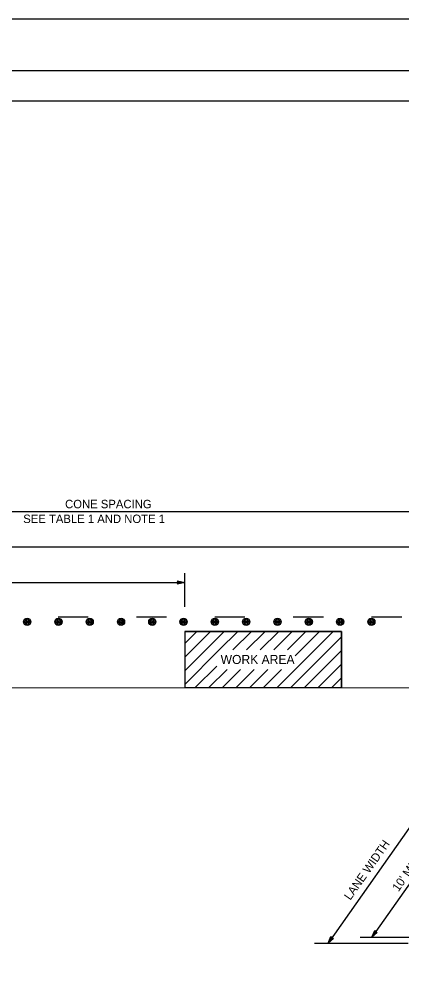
# Model space of a CAD drawing. Extents: x -893 to 867, y -474 to 712.
# Drawn here: x -76 to 241, y -78 to 712 of the extents above; entities that cross this region are included whole.
import ezdxf

# ---------------------------------------------------------------- set-up
doc = ezdxf.new("R2010")
doc.units = 0
for name, color, linetype in [('10 Sheet Format', 7, 'Continuous'), ('56 Stage 3 Anno', 7, 'Continuous'), ('57 Undefined', 7, 'Continuous'), ('60 Nongeo Data', 7, 'Continuous')]:
    doc.layers.add(name, color=color, linetype=linetype)

msp = doc.modelspace()

# ---------------------------------------------------------------- linework, layer by layer
at = {"layer": '10 Sheet Format'}
for p, q in [((836.54, 668.97), (-863.46, 668.97)), ((-813.45, 643.97), (811.54, 643.97))]:
    msp.add_line(p, q, dxfattribs=at)
for points in [[(-893.46, -474.03), (866.54, -474.03), (866.54, 711.97), (-893.46, 711.97)], [(-863.46, -431.03), (836.54, -431.03), (836.54, 668.97), (-863.46, 668.97)]]:
    msp.add_lwpolyline(points, close=True, dxfattribs=at)
at = {"layer": '56 Stage 3 Anno'}
for p, q in [((-285.14, 302.98), (306.58, 302.98)), ((56.09, 244.07), (55.29, 245.41)), ((55.29, 245.41), (55.29, 245.41)), ((55.29, 245.41), (61.29, 244.07)), ((55.51, 245.06), (59.91, 244.07)), ((61.29, 223.87), (61.29, 252.03)), ((-285.14, 244.07), (61.29, 244.07)), ((61.29, 244.07), (55.29, 242.74)), ((55.29, 242.74), (56.09, 244.07)), ((55.29, 242.74), (55.29, 242.74)), ((59.9, 244.07), (55.52, 243.1)), ((58.53, 244.07), (55.7, 243.45)), ((55.74, 244.7), (58.53, 244.07)), ((55.92, 244.35), (57.14, 244.07)), ((57.14, 244.07), (55.94, 243.81)), ((61.29, 244.07), (61.29, 244.07))]:
    msp.add_line(p, q, dxfattribs=at)
at = {"layer": '60 Nongeo Data'}
for p, q in [((-778.05, 274.05), (794.81, 273.67)), ((61.29, 203.55), (61.29, 157.05)), ((61.29, 203.55), (191.29, 203.55)), ((191.29, 203.55), (191.29, 157.05)), ((-778.05, 157.05), (794.81, 156.67)), ((266.23, 67.21), (180.21, -55.39)), ((295.28, 61.79), (216.54, -50.43)), ((206.75, -50.43), (262.46, -50.43)), ((168.9, -55.39), (246.57, -55.39))]:
    msp.add_line(p, q, dxfattribs=at)
for points in [[(-43.71, 215.55), (-18.71, 215.55)], [(21.29, 215.55), (46.29, 215.55)], [(86.29, 215.55), (111.29, 215.55)], [(151.29, 215.55), (176.29, 215.55)], [(216.29, 215.55), (241.29, 215.55)], [(61.29, 170.86), (93.98, 203.55)], [(61.29, 182.17), (82.67, 203.55)], [(61.29, 193.48), (71.36, 203.55)], [(89.89, 188.14), (105.3, 203.55)], [(101.2, 188.14), (116.61, 203.55)], [(112.51, 188.14), (127.93, 203.55)], [(123.83, 188.14), (139.24, 203.55)], [(135.14, 188.14), (150.55, 203.55)], [(146.46, 188.14), (161.87, 203.55)], [(149.31, 157.05), (191.29, 199.03)], [(152.92, 183.29), (173.18, 203.55)], [(157, 176.06), (184.49, 203.55)], [(61.29, 159.54), (89.89, 188.14)], [(160.62, 157.05), (191.29, 187.72)], [(70.11, 157.05), (87.88, 174.82)], [(137.99, 157.05), (157, 176.06)], [(171.93, 157.05), (191.29, 176.4)], [(81.43, 157.05), (96.4, 172.02)], [(92.74, 157.05), (107.71, 172.02)], [(104.05, 157.05), (119.03, 172.02)], [(115.37, 157.05), (130.34, 172.02)], [(126.68, 157.05), (141.65, 172.02)], [(183.25, 157.05), (191.29, 165.09)]]:
    msp.add_lwpolyline(points, dxfattribs=at)
for points in [[(61.29, 203.55), (61.29, 157.05), (191.29, 157.05), (191.29, 203.55)], [(221.01, -46.36), (216.54, -50.43), (218.86, -44.85), (219.02, -45.22), (217.32, -49.31), (220.6, -46.33), (220.2, -46.3), (218.1, -48.21), (219.19, -45.59), (219.35, -45.96), (218.88, -47.1), (219.79, -46.27), (219.48, -46.24), (218.86, -44.85), (219.48, -46.24)], [(184.68, -51.31), (180.21, -55.39), (182.53, -49.8), (182.7, -50.17), (180.99, -54.26), (184.28, -51.28), (183.87, -51.25), (181.77, -53.16), (182.86, -50.54), (183.03, -50.92), (182.56, -52.05), (183.47, -51.22), (183.15, -51.2), (182.53, -49.8), (183.15, -51.2)]]:
    msp.add_lwpolyline(points, close=True, dxfattribs=at)
for centre, radius in [((-69.35, 211.47), 3), ((-69.35, 211.47), 2.1), ((-43.4, 211.47), 3), ((-43.4, 211.47), 2.1), ((-17.45, 211.47), 3), ((-17.45, 211.47), 2.1), ((8.5, 211.47), 3), ((8.5, 211.47), 2.1), ((34.45, 211.47), 3), ((34.45, 211.47), 2.1), ((60.39, 211.47), 3), ((60.39, 211.47), 2.1), ((86.34, 211.47), 3), ((86.34, 211.47), 2.1), ((112.29, 211.47), 3), ((112.29, 211.47), 2.1), ((138.24, 211.47), 3), ((138.24, 211.47), 2.1), ((164.19, 211.47), 3), ((164.19, 211.47), 2.1), ((190.14, 211.47), 3), ((190.14, 211.47), 2.1), ((216.09, 211.47), 3), ((216.09, 211.47), 2.1), ((-69.35, 211.47), 1.2), ((-69.35, 211.47), 0.3), ((-43.4, 211.47), 1.2), ((-43.4, 211.47), 0.3), ((-17.45, 211.47), 1.2), ((-17.45, 211.47), 0.3), ((8.5, 211.47), 1.2), ((8.5, 211.47), 0.3), ((34.45, 211.47), 1.2), ((34.45, 211.47), 0.3), ((60.39, 211.47), 1.2), ((60.39, 211.47), 0.3), ((86.34, 211.47), 1.2), ((86.34, 211.47), 0.3), ((112.29, 211.47), 1.2), ((112.29, 211.47), 0.3), ((138.24, 211.47), 1.2), ((138.24, 211.47), 0.3), ((164.19, 211.47), 1.2), ((164.19, 211.47), 0.3), ((190.14, 211.47), 1.2), ((190.14, 211.47), 0.3), ((216.09, 211.47), 1.2), ((216.09, 211.47), 0.3)]:
    msp.add_circle(centre, radius, dxfattribs=at)

# ---------------------------------------------------------------- texts
at = {"layer": '57 Undefined'}
for s, p in [('CONE SPACING', (-37.87, 305.78)), ('SEE TABLE 1 AND NOTE 1', (-72.57, 293.53))]:
    msp.add_text(s, height=7, dxfattribs=at).set_placement(p)
msp.add_text("10' MINIMUM", height=7.0866, rotation=55, dxfattribs=at).set_placement((238.58, -13.02))
at = {"layer": '60 Nongeo Data'}
msp.add_text('WORK AREA', height=7.5, dxfattribs=at).set_placement((91.11, 176.51))
msp.add_text('LANE WIDTH', height=7, rotation=54.94527, dxfattribs=at).set_placement((198.62, -20.13))

doc.saveas('drawing.dxf')
